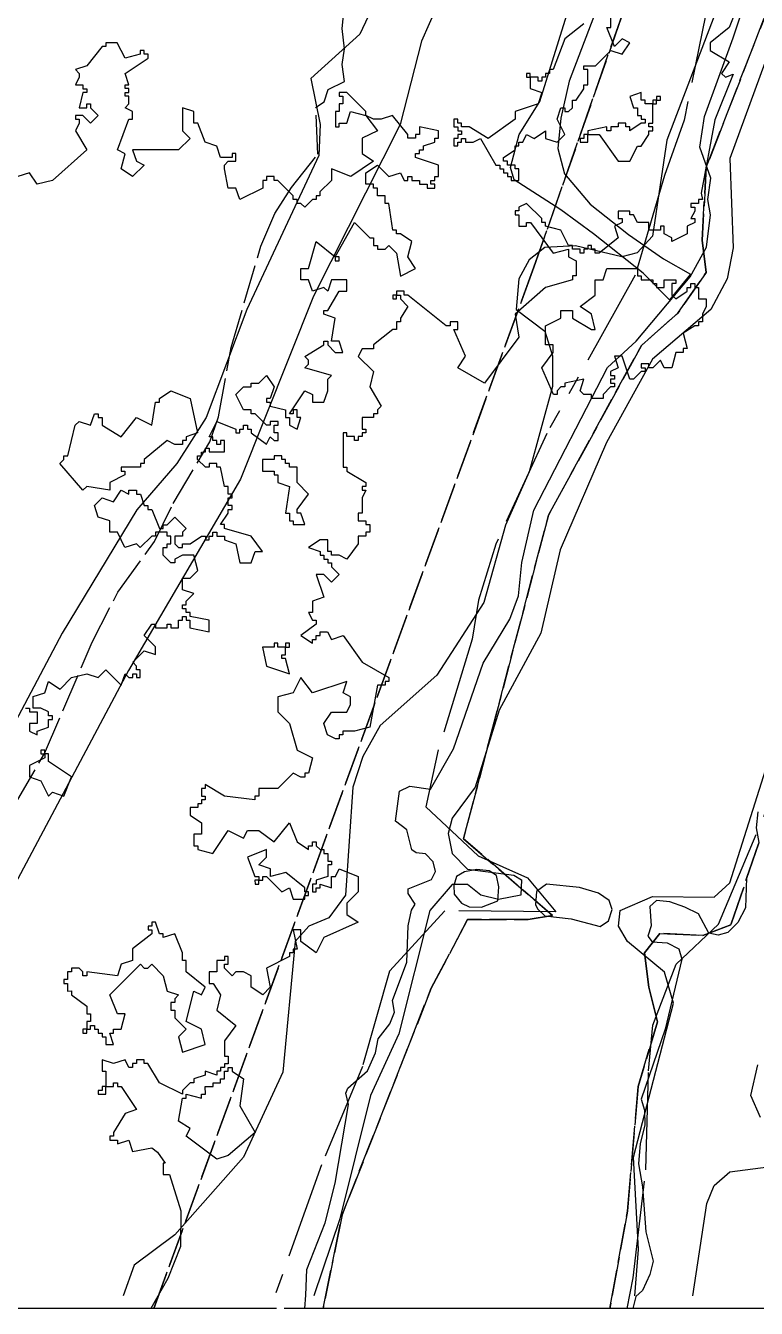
# Model space of a CAD drawing. Header units: metres. Extents: x -400 to 800, y -650 to 500.
# Drawn here: x 11.9 to 59.7, y -650 to -566.1 of the extents above; entities that cross this region are included whole.
import ezdxf

# ---------------------------------------------------------------- set-up
doc = ezdxf.new("R2010")
doc.units = ezdxf.units.M
doc.header["$LTSCALE"] = 2
for name, pattern in [('DASHDOT', [3.556, 2.54, -0.508, 0, -0.508]), ('DASHED', [1.524, 1.27, -0.254]), ('PHANTOM', [6.35, 3.175, -0.635, 0.635, -0.635, 0.635, -0.635])]:
    doc.linetypes.add(name, pattern=pattern)
for name, color, linetype in [('SITE-FLOOD-LIMIT', 5, 'DASHED'), ('SITE-PATH', 84, 'CONTINUOUS'), ('SITE-PROPERTY', 7, 'PHANTOM'), ('SITE-SETBACK-WATER', 1, 'DASHDOT'), ('SITE-TREE-CANOPY', 94, 'CONTINUOUS'), ('SITE-WATER-EDGE', 5, 'CONTINUOUS'), ('TOPO-CONTOUR-MAJOR', 8, 'CONTINUOUS'), ('TOPO-CONTOUR-MINOR', 9, 'CONTINUOUS')]:
    doc.layers.add(name, color=color, linetype=linetype)

msp = doc.modelspace()

# ---------------------------------------------------------------- linework, layer by layer
at = {"layer": 'SITE-FLOOD-LIMIT'}
for points in [[(78.899, -494.177), (73.842, -505.745), (56.927, -548.297), (45.165, -581.936), (20.323, -650), (-3.971, -650)], [(61.977, -561.13), (56.425, -575.406), (56.161, -580.164), (56.425, -582.279), (54.574, -584.923), (52.195, -587.038), (46.114, -598.142), (40.563, -619.292), (46.379, -624.315), (44.793, -624.579), (40.827, -624.579), (38.448, -629.073), (32.631, -643.878), (31.379, -650), (20.323, -650), (45.165, -581.936), (56.927, -548.297)], [(59.864, -619.568), (58.033, -624.921), (56.202, -625.625), (53.385, -625.484), (52.399, -626.752), (52.681, -629.005), (53.244, -631.259), (51.977, -635.485), (51.272, -643.654), (50.125, -650), (31.379, -650), (32.631, -643.878), (38.448, -629.073), (40.827, -624.579), (44.793, -624.579), (46.379, -624.315), (40.563, -619.292), (46.114, -598.142), (52.195, -587.038), (54.574, -584.923), (56.425, -582.279), (56.161, -580.164), (56.425, -575.406), (61.977, -561.13)], [(11.273, -616.992), (13.161, -613.73), (16.278, -606.441), (17.963, -603.179), (20.36, -599.867), (21.586, -597.369), (23.984, -593.343), (24.547, -591.712), (25.369, -587.175), (27.315, -580.549), (28.235, -578.408), (29.306, -576.726), (31.04, -574.535), (30.893, -571.477), (31.453, -571.12), (31.709, -570.305), (32.778, -569.795), (32.628, -568.674), (32.782, -567.654), (32.632, -566.329), (32.736, -565.258)], [(197.138, -650), (50.125, -650), (51.272, -643.654), (51.977, -635.485), (53.244, -631.259), (52.681, -629.005), (52.399, -626.752), (53.385, -625.484), (56.202, -625.625), (58.033, -624.921), (59.864, -619.568)]]:
    msp.add_lwpolyline(points, dxfattribs=at)
at = {"layer": 'SITE-PATH'}
msp.add_lwpolyline([(49.537, -564.316), (47.46, -569.755), (46.92, -572.18), (46.723, -574.171), (47.172, -575.817), (48.848, -577.809), (51.345, -579.789), (53.639, -581.391), (55.407, -582.393), (54.031, -584.061), (52.299, -582.325), (49.051, -579.755), (46.926, -578.176), (43.874, -576.217), (43.629, -575.405), (44.198, -573.258), (45.552, -571.09), (48.457, -561.768)], dxfattribs=at)
at = {"layer": 'SITE-PROPERTY'}
for points in [[(30.062, -467.859), (0.588, -546.077), (56.749, -563.627), (54.98, -572.314), (53.696, -575.929), (51.787, -582.459), (46.005, -592.792), (42.679, -600.033), (41.549, -603.704), (41.12, -606.251), (38.91, -613.492), (38.088, -617.208), (41.525, -620.423), (44.745, -621.858), (46.597, -624.083), (39.329, -624.004), (35.716, -627.964), (33.954, -634.182), (31.28, -640.611), (27.928, -650), (-48.534, -650), (-47.922, -408.88)], [(122.008, -650), (51.256, -650), (51.645, -648), (52.48, -640.937), (52.664, -634.474), (52.938, -631.481), (54.468, -627.499), (57.232, -624.875), (62.285, -612.884), (63.618, -609.057), (66.944, -601.549), (68.811, -595.732), (71.45, -586.255), (74.053, -582.317), (77.217, -578.769), (80.894, -575.733), (84.521, -573.052), (85.96, -569.882), (85.918, -566.078)]]:
    msp.add_lwpolyline(points, dxfattribs=at)
at = {"layer": 'SITE-SETBACK-WATER'}
msp.add_lwpolyline([(439.23, -650), (-19.786, -650)], dxfattribs=at)
at = {"layer": 'SITE-TREE-CANOPY'}
for points in [[(58.433, -565.007), (57.927, -566.252), (56.678, -567.253), (56.678, -567.754), (57.927, -568.51), (57.429, -569.256), (57.681, -569.512), (58.2, -569.311), (56.986, -572.292), (56.102, -577.098), (56.179, -577.509), (55.926, -577.509), (55.926, -577.754), (55.428, -577.754), (55.428, -578.01), (55.681, -578.01), (55.681, -578.255), (55.428, -578.755), (55.681, -578.755), (55.681, -579.011), (55.183, -579.256), (55.183, -579.756), (54.179, -580.257), (54.179, -580.012), (53.681, -579.756), (53.681, -579.255), (53.429, -579.255), (53.429, -579.511), (52.678, -579.511), (52.678, -579.011), (51.928, -579.011), (51.682, -578.51), (51.43, -578.51), (51.43, -578.254), (50.679, -578.254), (50.679, -578.755), (50.931, -578.755), (50.931, -579.01), (50.433, -579.255), (50.679, -580.011), (49.43, -581.012), (49.177, -581.012), (49.177, -580.757), (48.932, -580.757), (48.932, -580.512), (48.679, -580.512), (48.679, -580.757), (48.427, -580.756), (48.427, -581.012), (48.181, -581.012), (48.181, -580.756), (47.683, -580.756), (47.683, -580.512), (47.431, -580.512), (46.933, -579.51), (45.93, -579.254), (45.93, -579.01), (45.677, -579.01), (45.677, -578.754), (44.681, -577.753), (44.183, -578.008), (44.183, -578.253), (43.93, -578.253), (43.93, -578.509), (44.183, -578.509), (44.183, -579.254), (44.681, -579.254), (44.681, -579.01), (44.933, -579.01), (46.427, -581.012), (47.431, -580.756), (47.43, -581.257), (47.929, -581.502), (47.928, -582.503), (47.683, -582.503), (47.683, -582.759), (45.929, -583.259), (43.929, -585.005), (44.182, -586.507), (41.929, -589.51), (40.183, -588.509), (40.681, -587.752), (39.931, -586.006), (40.183, -586.006), (40.183, -585.505), (39.678, -585.505), (39.678, -585.761), (39.433, -585.761), (36.928, -583.758), (36.683, -583.758), (36.683, -583.502), (36.178, -583.502), (36.178, -583.758), (36.43, -583.758), (36.43, -584.003), (36.928, -584.504), (36.43, -585.26), (36.43, -585.505), (36.177, -585.505), (36.177, -586.005), (35.932, -586.005), (34.683, -587.006), (34.683, -587.262), (33.932, -587.262), (33.68, -587.762), (34.683, -588.753), (34.43, -589.754), (35.181, -591.011), (34.928, -591.255), (34.928, -591.511), (34.682, -591.511), (34.682, -591.756), (33.932, -591.756), (33.932, -592.512), (34.177, -592.512), (34.177, -592.757), (33.932, -592.757), (33.932, -593.002), (33.679, -593.002), (33.679, -593.258), (33.426, -593.258), (33.426, -593.002), (32.928, -593.002), (32.928, -592.757), (32.683, -592.757), (32.683, -595.004), (32.928, -595.004), (32.928, -595.26), (34.177, -596.005), (34.177, -596.261), (33.931, -596.261), (33.931, -596.506), (34.177, -596.506), (33.931, -597.006), (33.931, -598.007), (33.678, -598.007), (33.678, -598.508), (34.176, -598.508), (34.183, -598.753), (34.429, -598.753), (34.429, -599.253), (34.183, -599.253), (34.183, -599.509), (33.678, -599.509), (33.678, -600.01), (32.927, -601.011), (32.429, -600.755), (31.931, -600.755), (31.931, -600.51), (31.679, -600.51), (31.679, -599.754), (31.181, -599.754), (30.43, -600.254), (31.181, -600.51), (31.181, -600.755), (31.433, -600.755), (31.433, -601.011), (31.679, -601.011), (31.679, -601.255), (31.931, -601.255), (31.931, -601.511), (32.429, -602.012), (31.931, -602.512), (31.433, -602.012), (30.928, -602.012), (31.433, -603.502), (30.682, -603.758), (30.682, -604.503), (30.429, -604.503), (30.682, -605.004), (30.927, -605.004), (30.927, -605.26), (29.931, -606.005), (30.682, -606.506), (30.682, -606.261), (30.927, -606.261), (30.927, -606.005), (31.18, -606.005), (31.18, -605.76), (31.678, -605.76), (31.93, -606.261), (32.681, -606.005), (33.93, -607.752), (35.683, -608.753), (35.683, -609.009), (35.431, -609.009), (35.431, -609.254), (34.933, -609.254), (34.427, -612.012), (33.431, -612.257), (32.68, -612.257), (32.68, -612.502), (32.428, -612.502), (32.428, -612.757), (32.182, -612.757), (31.677, -612.513), (31.432, -611.756), (31.93, -611.011), (32.933, -611.011), (33.179, -610.51), (33.179, -610.01), (32.681, -609.754), (32.933, -609.009), (30.681, -609.754), (29.931, -608.752), (29.433, -609.754), (28.429, -610.009), (28.429, -611.01), (29.18, -611.756), (29.678, -613.502), (30.681, -614.003), (30.428, -615.004), (30.182, -615.004), (30.182, -615.26), (29.93, -615.26), (29.432, -615.004), (28.428, -616.005), (27.18, -616.005), (27.18, -616.505), (26.927, -616.505), (26.927, -616.761), (24.928, -616.505), (23.679, -615.76), (23.679, -616.004), (23.427, -616.004), (23.427, -616.505), (23.679, -616.505), (23.679, -616.761), (23.426, -616.761), (23.426, -617.005), (23.181, -617.005), (23.181, -617.261), (22.683, -617.261), (22.683, -617.762), (23.433, -618.262), (23.433, -619.008), (22.928, -619.008), (22.928, -619.753), (23.181, -619.753), (23.18, -620.009), (24.177, -620.254), (25.18, -618.752), (26.183, -619.253), (26.429, -618.752), (27.179, -618.752), (28.182, -619.509), (29.179, -618.252), (29.677, -619.509), (30.427, -620.01), (30.427, -619.754), (30.68, -619.754), (30.68, -619.509), (30.932, -619.509), (30.932, -619.754), (31.178, -620.01), (31.43, -620.01), (31.43, -620.255), (31.683, -620.255), (31.683, -620.755), (31.928, -620.755), (31.928, -621.011), (31.683, -621.011), (31.683, -621.756), (30.932, -622.012), (30.932, -622.257), (30.68, -622.257), (30.679, -622.757), (30.932, -622.757), (30.932, -622.502), (31.178, -622.502), (31.178, -622.257), (31.928, -622.502), (31.928, -621.756), (32.181, -621.756), (32.426, -621.256), (33.682, -621.757), (33.682, -622.758), (32.931, -623.503), (32.931, -624.259), (33.682, -624.76), (31.43, -625.761), (30.931, -626.762), (29.928, -626.005), (29.928, -625.26), (29.43, -625.26), (29.683, -626.506), (29.43, -626.506), (29.43, -626.762), (29.178, -626.762), (29.178, -627.006), (27.683, -627.752), (27.929, -629.009), (27.43, -629.509), (26.68, -629.008), (26.68, -628.252), (26.182, -628.007), (25.677, -628.007), (25.431, -628.252), (24.933, -627.762), (24.933, -627.506), (25.179, -627.506), (25.179, -627.006), (24.933, -627.006), (24.933, -627.262), (24.428, -627.262), (24.428, -628.007), (23.93, -628.007), (23.93, -628.752), (24.182, -628.752), (24.68, -629.509), (24.428, -630.51), (25.683, -631.511), (24.933, -632.512), (24.932, -633.502), (25.178, -633.502), (25.178, -634.003), (24.932, -634.003), (24.932, -634.259), (24.68, -634.259), (24.68, -634.503), (24.427, -634.503), (24.427, -634.759), (23.677, -634.503), (23.677, -634.759), (22.933, -635.004), (22.933, -635.259), (22.68, -635.259), (22.182, -635.76), (22.182, -636.005), (20.681, -635.259), (19.93, -634.002), (19.678, -634.002), (19.678, -633.757), (19.18, -633.757), (19.18, -634.002), (18.927, -634.002), (18.927, -634.258), (18.682, -634.258), (18.429, -633.757), (17.679, -634.002), (16.928, -633.757), (16.928, -634.502), (17.18, -634.502), (17.18, -635.503), (17.678, -635.503), (17.678, -635.259), (17.931, -635.259), (17.931, -635.503), (18.176, -635.503), (19.179, -637.005), (18.429, -637.261), (17.678, -638.507), (17.678, -638.752), (17.432, -638.752), (17.432, -639.007), (17.93, -639.007), (17.93, -639.252), (18.681, -639.008), (18.926, -639.753), (20.182, -639.508), (20.547, -639.786), (21.059, -640.51), (20.933, -640.51), (20.933, -641.255), (21.347, -641.255), (22.076, -643.624), (22.054, -645.949), (21.226, -648.04), (20.126, -650), (-2.172, -650)], [(48.429, -566.006), (47.18, -567.007), (46.429, -569.01), (46.176, -569.009), (46.176, -569.254), (45.931, -569.254), (45.931, -569.51), (45.678, -569.51), (45.678, -569.755), (45.433, -569.755), (45.433, -569.51), (44.928, -569.51), (44.928, -570.255), (45.678, -570.511), (45.433, -571.256), (43.931, -571.757), (43.931, -572.257), (42.177, -573.503), (40.929, -572.757), (40.43, -572.757), (40.43, -572.502), (40.178, -572.502), (40.178, -572.257), (39.932, -572.257), (39.932, -572.757), (40.178, -572.757), (40.178, -573.002), (40.43, -573.002), (40.43, -573.258), (40.178, -573.258), (40.178, -573.503), (39.932, -573.503), (39.932, -574.003), (40.178, -574.003), (40.178, -573.759), (40.43, -573.759), (40.43, -573.503), (40.683, -573.503), (40.683, -573.759), (41.181, -573.759), (41.679, -573.503), (42.682, -575.261), (42.928, -575.261), (42.927, -575.505), (43.18, -575.505), (43.18, -575.761), (43.433, -575.761), (43.433, -576.006), (43.678, -576.006), (43.678, -576.262), (44.183, -576.262), (44.183, -575.505), (43.931, -575.505), (43.931, -575.261), (43.433, -575.261), (43.433, -575.005), (43.18, -575.005), (43.18, -574.76), (43.931, -574.26), (43.931, -574.004), (44.176, -574.004), (44.176, -573.759), (44.429, -573.759), (44.682, -573.259), (45.18, -573.503), (45.93, -573.003), (45.93, -573.503), (46.681, -573.759), (47.179, -573.259), (46.681, -572.258), (46.927, -571.512), (47.179, -571.512), (47.179, -571.757), (47.432, -571.757), (47.677, -571.513), (47.677, -571.012), (47.93, -571.012), (48.428, -570.256), (48.428, -570.011), (48.681, -570.011), (48.681, -569.01), (48.428, -569.01), (48.428, -568.754), (49.179, -568.754), (50.182, -567.753), (50.933, -568.009), (51.431, -567.253), (50.933, -567.008), (50.428, -567.508), (49.93, -566.262), (50.182, -566.262), (50.183, -565.261)], [(11.929, -610.752), (12.182, -610.752), (12.182, -611.008), (12.68, -611.008), (12.68, -611.753), (12.182, -611.753), (12.182, -612.254), (12.68, -612.51), (12.68, -612.254), (13.43, -612.009), (13.43, -611.509), (13.683, -611.509), (13.683, -611.253), (13.43, -611.253), (13.431, -611.008), (12.932, -610.752), (12.427, -610.752), (12.427, -610.007), (13.178, -609.762), (13.431, -609.006), (14.181, -609.507), (14.932, -608.762), (15.928, -608.506), (16.679, -608.762), (17.177, -608.261), (18.18, -609.263), (18.433, -608.506), (18.678, -608.762), (18.931, -608.762), (18.931, -608.506), (19.176, -608.506), (19.183, -608.762), (19.429, -608.762), (19.429, -608.262), (19.176, -608.262), (19.176, -608.006), (18.931, -607.761), (19.682, -607.005), (20.432, -607.261), (20.432, -606.76), (19.682, -606.003), (20.18, -605.258), (20.433, -605.258), (20.433, -605.503), (21.183, -605.503), (21.183, -605.258), (21.429, -605.258), (21.429, -605.503), (21.927, -605.503), (21.927, -605.003), (22.179, -605.003), (22.179, -604.758), (22.432, -604.758), (22.432, -605.003), (22.677, -605.003), (22.677, -605.503), (23.933, -605.759), (23.933, -605.003), (22.678, -604.758), (22.678, -604.502), (22.432, -604.502), (22.432, -604.257), (22.18, -604.257), (22.18, -604.002), (22.432, -604.002), (22.432, -603.757), (22.93, -603.256), (22.18, -603.012), (22.18, -602.255), (22.678, -602.255), (23.183, -601.755), (22.931, -600.754), (22.18, -600.753), (21.682, -601.009), (21.682, -601.254), (21.429, -601.254), (20.931, -600.753), (20.931, -600.253), (21.177, -600.253), (21.177, -600.008), (21.429, -600.008), (21.43, -599.507), (21.177, -599.507), (21.177, -599.252), (20.426, -599.263), (20.433, -599.507), (20.181, -599.507), (19.43, -600.252), (19.178, -600.008), (18.427, -600.252), (17.929, -599.262), (17.431, -599.262), (17.431, -598.506), (16.68, -598.261), (16.428, -597.504), (16.933, -597.004), (17.677, -597.26), (18.182, -596.504), (18.68, -596.759), (18.68, -596.504), (19.178, -596.504), (19.178, -596.76), (19.431, -596.76), (19.683, -597.505), (19.929, -597.505), (19.929, -597.761), (20.181, -597.761), (20.679, -599.007), (20.932, -599.007), (20.932, -598.762), (21.177, -598.762), (21.682, -598.262), (22.433, -599.007), (22.18, -599.252), (22.18, -599.508), (21.682, -599.507), (21.682, -600.008), (21.928, -600.253), (22.18, -600.253), (22.18, -600.008), (22.678, -600.008), (23.429, -599.508), (23.681, -599.508), (23.681, -599.752), (23.927, -599.753), (23.927, -599.508), (24.18, -599.508), (24.18, -599.252), (24.432, -599.252), (24.432, -599.508), (24.93, -599.508), (24.93, -599.753), (25.681, -600.009), (25.933, -601.255), (26.677, -601.255), (26.929, -600.509), (27.427, -600.509), (26.677, -599.508), (24.93, -599.007), (24.93, -598.752), (24.678, -598.751), (25.183, -598.006), (25.183, -597.762), (25.428, -597.762), (25.429, -597.506), (25.183, -597.506), (25.183, -597.005), (25.429, -597.005), (25.429, -596.76), (25.183, -596.76), (25.183, -596.26), (24.931, -596.26), (24.678, -595.003), (24.433, -595.003), (24.433, -594.758), (23.928, -594.758), (23.928, -595.003), (23.682, -595.003), (23.177, -594.502), (23.177, -594.257), (23.43, -594.257), (23.43, -594.013), (23.682, -594.001), (23.682, -593.757), (23.928, -593.757), (23.928, -594.002), (24.931, -594.002), (24.931, -593.256), (24.678, -593.256), (24.678, -593.512), (24.433, -593.512), (24.433, -593.256), (24.18, -593.256), (24.18, -593.012), (23.928, -593.012), (24.433, -592.01), (25.682, -592.511), (25.682, -592.756), (25.927, -592.756), (25.927, -592.511), (26.18, -592.511), (26.18, -592.255), (26.432, -592.255), (26.432, -592.511), (26.678, -592.511), (26.678, -592.756), (27.681, -593.501), (27.927, -593.012), (28.179, -593.257), (28.432, -593.257), (28.432, -592.756), (28.179, -592.756), (28.179, -592.256), (28.432, -592.256), (28.432, -592.011), (27.927, -592.011), (27.927, -592.256), (27.681, -592.256), (26.931, -591.51), (26.678, -591.51), (26.678, -591.254), (26.18, -591.254), (25.682, -590.253), (26.18, -589.753), (26.678, -589.753), (26.678, -589.508), (27.176, -589.508), (27.682, -589.007), (28.18, -589.753), (27.927, -590.509), (27.681, -590.509), (27.681, -590.754), (27.927, -590.754), (27.927, -591.01), (28.93, -591.255), (28.93, -591.755), (29.182, -591.755), (29.182, -592.256), (29.68, -592.512), (29.933, -591.755), (29.681, -591.755), (29.681, -591.255), (29.428, -591.255), (29.428, -591.511), (29.182, -591.511), (30.179, -590.009), (30.677, -590.254), (30.677, -590.754), (31.427, -590.754), (31.68, -590.009), (31.68, -589.253), (31.933, -589.008), (30.179, -588.507), (30.432, -588.263), (30.432, -588.007), (30.179, -587.762), (31.428, -587.006), (31.428, -586.761), (31.681, -586.761), (31.681, -587.006), (32.179, -587.506), (32.677, -587.506), (32.431, -586.761), (31.933, -586.761), (32.179, -585.259), (31.428, -585.003), (31.428, -584.759), (31.681, -584.759), (32.432, -583.502), (32.93, -583.502), (32.93, -582.757), (31.927, -582.757), (31.681, -583.502), (31.428, -583.257), (30.678, -583.502), (30.432, -582.756), (29.927, -582.756), (29.927, -582.011), (30.433, -582.011), (30.931, -580.254), (32.179, -581.255), (33.428, -579.008), (34.431, -580.009), (34.677, -580.009), (34.677, -580.51), (34.929, -580.51), (34.929, -580.755), (35.428, -580.755), (35.68, -580.51), (36.178, -581.011), (36.43, -582.512), (37.427, -582.012), (36.929, -581.255), (37.181, -580.254), (36.431, -579.754), (36.178, -579.754), (36.178, -579.509), (35.933, -579.509), (35.68, -577.762), (35.428, -577.762), (35.428, -577.262), (34.93, -577.262), (34.93, -576.761), (34.677, -576.761), (34.677, -576.505), (34.179, -576.505), (34.179, -575.76), (34.93, -575.26), (35.681, -576.005), (36.431, -575.76), (36.677, -576.261), (36.929, -576.261), (36.929, -576.005), (37.182, -576.005), (37.182, -576.261), (37.68, -576.261), (37.68, -576.506), (38.178, -576.506), (38.178, -576.762), (38.683, -576.762), (38.683, -576.506), (38.431, -576.506), (38.431, -576.261), (38.683, -576.261), (38.683, -576.005), (38.929, -576.005), (38.929, -575.26), (37.428, -574.759), (37.428, -574.503), (37.68, -574.503), (37.68, -574.259), (37.933, -574.259), (37.933, -574.003), (38.677, -573.758), (38.677, -573.502), (38.929, -573.502), (38.929, -573.002), (37.68, -572.757), (37.68, -573.258), (37.428, -573.258), (37.428, -573.502), (36.93, -573.502), (36.93, -573.258), (35.927, -572.012), (35.183, -572.256), (34.678, -572.256), (34.18, -572.011), (34.93, -573.013), (33.927, -573.502), (33.927, -574.503), (34.678, -575.004), (33.183, -576.005), (31.928, -575.504), (31.928, -576.26), (31.177, -577.005), (31.177, -577.261), (30.931, -577.261), (30.931, -577.506), (30.679, -577.506), (30.181, -578.006), (29.928, -577.762), (29.682, -577.762), (29.682, -577.506), (29.43, -577.506), (29.43, -577.261), (28.427, -576.26), (28.181, -576.26), (28.181, -576.004), (27.683, -576.004), (27.683, -576.26), (27.431, -576.26), (27.431, -576.76), (25.929, -577.505), (25.677, -576.76), (25.179, -576.76), (24.926, -575.503), (24.926, -575.258), (25.179, -575.002), (25.677, -575.002), (25.677, -574.502), (25.432, -574.502), (25.432, -574.758), (24.681, -574.758), (24.429, -574.012), (23.678, -573.756), (23.18, -572.51), (22.928, -572.51), (22.928, -571.754), (22.177, -571.509), (22.177, -573.011), (22.682, -573.511), (21.931, -574.257), (18.929, -574.256), (19.181, -575.001), (19.679, -575.257), (18.928, -576.003), (18.178, -575.502), (18.431, -574.512), (17.932, -574.256), (18.683, -572.254), (18.929, -572.254), (18.929, -571.753), (18.431, -571.509), (18.677, -571.253), (18.677, -570.752), (18.431, -570.752), (18.431, -570.507), (18.677, -570.507), (18.677, -570.252), (18.431, -570.252), (18.431, -570.007), (18.677, -570.007), (18.431, -569.262), (19.933, -568.261), (19.933, -568.005), (19.68, -568.005), (19.68, -567.76), (19.428, -567.76), (19.428, -568.005), (18.431, -568.26), (17.926, -567.259), (17.183, -567.259), (17.183, -567.504), (16.93, -567.504), (15.927, -568.761), (15.183, -569.005), (15.429, -569.261), (15.429, -569.506), (15.183, -570.006), (15.681, -570.006), (15.681, -570.262), (15.927, -570.262), (15.927, -570.507), (15.681, -570.507), (15.428, -571.508), (15.927, -571.508), (15.927, -571.252), (16.179, -571.252), (16.179, -571.508), (16.677, -572.009), (16.179, -572.509), (15.681, -572.009), (15.183, -572.009), (15.183, -572.253), (15.428, -572.253), (15.428, -572.509), (15.183, -573.01), (15.933, -574.256), (13.681, -576.258), (12.678, -576.502), (12.18, -575.757), (11.429, -576.002)]]:
    msp.add_lwpolyline(points, dxfattribs=at)
for points in [[(44.928, -569.254), (44.682, -569.254), (44.682, -569.51), (44.928, -569.51)], [(34.18, -571.755), (32.932, -570.509), (32.426, -570.509), (32.426, -570.754), (32.679, -570.754), (32.679, -571.255), (32.433, -571.255), (32.433, -571.755), (32.181, -571.755), (32.181, -572.756), (32.433, -572.756), (32.433, -572.512), (32.931, -572.512), (33.177, -571.755), (34.18, -572.011)], [(49.431, -573.259), (50.679, -575.006), (51.43, -575.006), (51.928, -574.005), (52.181, -574.005), (52.679, -573.26), (52.679, -573.004), (52.932, -573.004), (52.932, -572.759), (52.679, -572.759), (52.679, -572.503), (52.932, -572.503), (52.932, -571.257), (52.427, -571.257), (52.427, -571.013), (52.181, -571.013), (52.181, -570.512), (51.431, -570.757), (51.683, -571.502), (51.929, -571.502), (51.928, -572.003), (52.181, -572.003), (52.181, -572.258), (52.427, -572.258), (52.426, -572.503), (52.181, -572.503), (51.43, -573.004), (51.43, -572.759), (51.178, -572.759), (51.178, -572.503), (50.68, -572.503), (50.68, -572.759), (50.182, -572.759), (50.182, -573.003), (49.929, -573.003), (49.929, -572.759), (48.68, -573.003), (48.68, -573.259)], [(53.177, -571.257), (53.177, -571.002), (52.932, -571.002), (52.932, -571.257)], [(53.43, -571.002), (53.43, -570.757), (53.177, -570.757), (53.177, -571.002)], [(48.428, -573.259), (48.428, -573.504), (48.182, -573.504), (48.182, -573.76), (48.68, -573.76), (48.68, -573.259)], [(32.179, -581.511), (32.432, -581.511), (32.432, -581.255), (32.179, -581.255)], [(51.927, -582.503), (52.18, -582.503), (52.18, -582.759), (52.93, -582.759), (52.93, -583.004), (53.183, -583.004), (53.183, -583.26), (53.681, -583.26), (53.681, -582.759), (54.431, -582.76), (54.431, -583.004), (54.179, -583.004), (54.179, -583.761), (54.431, -584.005), (55.182, -583.505), (55.182, -583.26), (55.428, -583.26), (55.428, -583.004), (55.68, -583.004), (55.68, -583.26), (55.933, -583.26), (55.933, -584.006), (56.431, -584.006), (56.431, -584.506), (56.178, -585.007), (56.178, -585.507), (55.932, -585.507), (55.932, -585.752), (55.68, -585.752), (54.929, -586.252), (55.182, -587.254), (54.929, -587.254), (54.929, -587.509), (54.431, -587.509), (54.178, -588.511), (53.68, -588.51), (53.428, -588.01), (52.929, -588.51), (52.677, -588.51), (52.677, -588.254), (52.179, -588.254), (52.179, -588.51), (52.431, -588.51), (52.431, -588.755), (52.179, -588.755), (51.681, -589.255), (51.428, -589.255), (50.93, -587.754), (50.432, -587.754), (50.678, -588.51), (50.179, -588.755), (50.179, -589.011), (50.432, -589.011), (50.432, -589.255), (50.179, -589.255), (50.179, -589.511), (50.432, -589.511), (50.432, -589.756), (50.179, -589.756), (49.681, -590.256), (49.681, -590.512), (48.931, -590.512), (48.931, -590.256), (48.432, -590.256), (48.18, -590.011), (48.433, -589.255), (47.177, -589.511), (47.177, -589.755), (46.931, -589.755), (46.679, -590.011), (46.679, -590.256), (46.433, -590.256), (45.683, -588.509), (46.426, -587.508), (46.427, -587.008), (45.928, -587.008), (45.929, -585.762), (46.932, -585.261), (46.932, -584.761), (47.683, -584.761), (47.683, -585.262), (48.931, -586.007), (49.177, -586.007), (48.931, -585.006), (48.181, -584.505), (49.177, -583.76), (49.177, -582.759), (49.682, -582.759), (49.928, -582.003), (51.927, -582.003)], [(35.932, -583.758), (35.932, -584.003), (36.178, -584.003), (36.178, -583.758)], [(23.177, -592.756), (22.427, -593.011), (22.427, -593.256), (22.181, -593.256), (22.181, -593.512), (21.683, -593.512), (21.178, -593.256), (19.676, -594.502), (19.676, -594.757), (19.431, -594.757), (19.431, -595.002), (18.182, -595.002), (18.182, -595.258), (18.428, -595.258), (18.428, -595.502), (17.431, -596.003), (17.431, -596.503), (15.93, -596.259), (15.677, -596.503), (14.176, -594.757), (14.429, -594.512), (14.429, -594.256), (14.682, -594.256), (15.18, -592.254), (15.433, -592.009), (16.183, -592.254), (16.429, -591.509), (16.681, -591.509), (16.681, -591.754), (16.927, -591.754), (16.927, -592.254), (18.182, -593.011), (19.179, -591.754), (20.182, -592.255), (20.428, -590.753), (20.68, -590.753), (20.68, -590.508), (21.431, -590.008), (22.68, -590.508)], [(27.428, -595.259), (28.179, -595.259), (28.179, -595.504), (28.431, -595.504), (28.431, -596.004), (29.182, -596.26), (28.929, -598.007), (29.182, -598.007), (29.182, -598.507), (29.427, -598.507), (29.427, -598.752), (30.178, -598.752), (29.932, -598.007), (29.68, -598.007), (29.68, -597.762), (30.43, -596.761), (29.68, -596.005), (29.68, -595.003), (29.182, -595.003), (29.182, -594.759), (28.929, -594.759), (28.93, -594.503), (28.677, -594.503), (28.677, -594.258), (28.179, -594.258), (28.179, -594.503), (27.428, -594.503)], [(28.682, -606.761), (28.43, -606.761), (28.43, -606.505), (28.177, -606.505), (28.177, -606.761), (27.427, -606.761), (27.679, -608.007), (29.18, -608.508), (28.928, -607.506), (28.682, -607.506), (28.682, -607.262), (28.928, -607.262), (28.928, -606.761)], [(29.18, -606.761), (29.18, -606.505), (28.928, -606.505), (28.928, -606.761)], [(13.178, -614.012), (12.181, -614.512), (12.181, -615.257), (12.932, -615.502), (13.43, -616.503), (13.682, -616.259), (14.433, -616.504), (14.931, -615.258), (13.43, -614.256), (13.43, -613.756), (13.178, -613.756)], [(13.178, -613.511), (12.932, -613.511), (12.932, -613.756), (13.178, -613.756)], [(27.431, -622.012), (27.432, -621.756), (27.677, -621.756), (28.68, -622.757), (29.178, -622.512), (29.431, -623.258), (30.181, -623.258), (30.181, -623.002), (30.427, -623.002), (30.427, -622.757), (30.181, -622.757), (30.181, -622.501), (28.933, -621.511), (27.93, -621.756), (27.93, -621.255), (27.179, -621.01), (27.677, -620.51), (27.677, -620.009), (26.428, -620.51), (26.926, -621.756), (27.179, -621.756), (27.179, -622.012)], [(26.926, -622.012), (26.933, -622.256), (27.179, -622.256), (27.179, -622.012)], [(16.178, -631.754), (16.178, -631.51), (16.43, -631.51), (16.43, -631.755), (16.683, -631.755), (16.683, -632.01), (16.928, -632.01), (16.928, -632.255), (17.181, -632.255), (17.181, -632.756), (17.679, -632.756), (17.433, -632.011), (17.679, -632.011), (17.679, -631.755), (18.177, -631.755), (18.43, -630.754), (17.932, -630.754), (17.427, -629.508), (19.433, -627.506), (19.679, -627.762), (19.931, -627.762), (20.177, -627.506), (20.927, -628.262), (21.18, -629.252), (21.93, -629.508), (21.678, -629.753), (21.678, -630.009), (21.432, -630.009), (21.432, -630.509), (21.678, -630.509), (21.678, -631.01), (22.428, -631.755), (21.93, -632.256), (22.182, -633.257), (23.677, -632.757), (23.431, -631.756), (22.428, -631.255), (22.927, -629.253), (23.432, -629.509), (23.677, -629.008), (22.429, -628.007), (22.429, -627.261), (22.183, -627.261), (22.183, -626.761), (21.678, -625.504), (20.928, -625.759), (20.928, -625.504), (20.682, -625.504), (20.43, -624.758), (20.177, -624.758), (20.177, -625.003), (19.932, -625.003), (19.932, -625.259), (20.177, -625.259), (20.177, -625.504), (18.928, -626.504), (18.928, -627.261), (18.178, -627.506), (17.932, -628.262), (15.933, -628.006), (15.933, -628.262), (15.68, -628.262), (15.68, -628.006), (15.428, -627.761), (14.929, -627.761), (14.929, -628.006), (14.677, -628.006), (14.677, -628.506), (14.431, -628.506), (14.431, -628.762), (14.677, -628.762), (14.677, -629.263), (14.929, -629.251), (14.929, -629.507), (15.932, -630.253), (15.932, -630.753), (16.178, -630.753), (16.178, -631.254), (15.932, -631.254), (15.932, -631.754)], [(15.68, -631.754), (15.679, -632.01), (15.932, -632.01), (15.932, -631.754)], [(25.928, -636.762), (26.931, -638.508), (25.177, -640.01), (24.426, -640.254), (22.427, -638.752), (22.68, -638.252), (21.929, -637.762), (22.182, -636.26), (22.428, -636.26), (22.428, -636.005), (23.431, -636.261), (23.431, -636.005), (23.683, -636.005), (23.676, -635.504), (24.182, -635.504), (24.182, -635.26), (24.68, -635.26), (24.68, -635.004), (24.932, -635.004), (24.932, -634.503), (25.178, -634.503), (25.178, -634.259), (25.43, -634.259), (25.43, -634.503), (26.181, -635.004)], [(16.928, -635.503), (16.928, -635.759), (16.682, -635.759), (16.682, -636.004), (17.18, -636.004), (17.18, -635.503)]]:
    msp.add_lwpolyline(points, close=True, dxfattribs=at)
at = {"layer": 'SITE-WATER-EDGE'}
msp.add_lwpolyline([(59.801, -617.544), (59.702, -618.59), (59.877, -619.535), (59.056, -621.849), (59, -623.807), (58.502, -624.763), (57.849, -625.431), (57.204, -625.598), (56.608, -625.464), (55.92, -624.207), (55.036, -623.762), (54.047, -623.417), (53.177, -623.328), (52.735, -623.717), (52.833, -624.996), (52.616, -625.664), (52.903, -626.031), (53.871, -626.098), (54.636, -626.487), (54.825, -627.177), (53.744, -631.737), (52.165, -636.331), (52.383, -637.032), (52.418, -638.022), (52.116, -639.212), (52.004, -640.547), (52.263, -642.049), (52.473, -644.997), (52.964, -646.91), (52.746, -647.789), (52.255, -648.823), (51.82, -649.235), (51.628, -650), (30.175, -650), (30.241, -649.143), (30.325, -647.463), (31.518, -644.415), (32.171, -641.813), (33.035, -636.674), (32.873, -635.939), (33, -635.595), (34.291, -634.471), (34.796, -633.303), (34.978, -632.38), (35.736, -631.39), (36.052, -630.634), (35.919, -629.866), (36.859, -627.363), (36.944, -624.983), (37.161, -623.971), (37.4, -623.581), (36.944, -622.869), (36.951, -622.569), (38.459, -621.969), (38.719, -621.446), (38.579, -620.812), (38.074, -620.278), (37.457, -620.211), (37.183, -620.022), (36.86, -618.72), (36.124, -618.142), (36.384, -616.184), (37.057, -615.85), (38.397, -616.062), (39.899, -613.426), (41.85, -607.82), (43.597, -604.939), (44.158, -603.415), (44.362, -601.246), (45.148, -597.82), (49.969, -588.488), (51.849, -586.764), (55.372, -582.559), (56.445, -580.613), (56.712, -578.511), (56.544, -577.509), (56.726, -576.108), (56.011, -574.083), (56.313, -572.07), (58.187, -566.942), (61.331, -557.498)], dxfattribs=at)
for points in [[(41.735, -623.771), (42.809, -623.36), (42.872, -622.436), (42.718, -621.691), (42.234, -621.391), (41.434, -621.302), (40.62, -621.457), (40.108, -621.769), (39.919, -622.358), (39.954, -622.926), (40.424, -623.515), (40.936, -623.749)], [(45.39, -623.883), (45.874, -624.328), (47.607, -624.528), (49.501, -625.029), (50.048, -624.673), (50.273, -623.917), (50.077, -623.327), (49.375, -622.86), (48.148, -622.482), (45.994, -622.27), (45.334, -622.748), (45.271, -623.594)]]:
    msp.add_lwpolyline(points, close=True, dxfattribs=at)
at = {"layer": 'TOPO-CONTOUR-MAJOR'}
for points in [[(60.25, -568.575), (57.961, -574.829), (58.185, -580.667), (57.806, -582.682), (56.72, -584.697), (52.923, -587.949), (49.9, -593.39), (46.877, -600.404), (45.622, -605.857), (42.897, -610.895), (41.327, -615.933), (39.824, -617.957), (39.566, -618.956), (39.824, -620.251), (40.831, -621.292), (43.854, -621.668), (44.344, -621.979), (44.299, -622.986), (42.847, -623.278), (41.687, -622.986), (40.831, -622.28), (39.824, -622.293), (38.357, -623.994), (36.321, -632.055), (34.48, -636.085), (32.481, -644.146), (30.777, -649.184)], [(51.763, -649.184), (52.008, -646.162), (51.673, -640.116), (54.294, -630.04), (53.69, -628.024), (51.284, -626.009), (50.694, -625.002), (50.807, -623.994), (52.923, -623.063), (56.953, -623.119), (57.961, -622.183), (60.596, -613.918)]]:
    msp.add_lwpolyline(points, dxfattribs=at)
at = {"layer": 'TOPO-CONTOUR-MINOR'}
for points in [[(59.227, -559.507), (53.854, -573.613), (52.923, -579.908), (51.915, -580.991), (50.908, -581.241), (47.885, -580.534), (45.869, -580.641), (44.862, -581.453), (44.178, -582.682), (43.993, -584.697), (45.869, -586.113), (46.387, -587.72), (46.367, -589.735), (44.862, -595.314), (43.312, -598.804), (41.892, -603.842), (38.816, -608.6), (35.107, -611.903), (33.973, -613.918), (33.326, -615.933), (32.834, -622.986), (31.763, -624.465), (30.457, -625.002), (29.548, -626.009), (28.74, -634.548), (26.171, -640.116), (21.687, -645.193), (19.029, -647.169), (18.316, -649.184)], [(36.684, -560.514), (33.778, -566.703), (30.586, -569.583), (31.182, -572.606), (31.09, -574.621), (26.386, -584.697), (23.731, -591.75), (21.808, -594.773), (19.199, -597.796), (14.312, -605.857), (9.595, -614.777)], [(39.824, -562.587), (37.809, -567.154), (36.413, -572.606), (30.755, -583.827), (25.99, -595.781), (18.664, -608.301), (10.857, -622.986)], [(59.976, -637.514), (59.349, -636.085), (59.809, -634.07)], [(55.549, -649.184), (56.478, -643.139), (56.953, -641.96), (57.961, -641.064), (61.991, -640.561)]]:
    msp.add_lwpolyline(points, dxfattribs=at)

doc.saveas('drawing.dxf')
